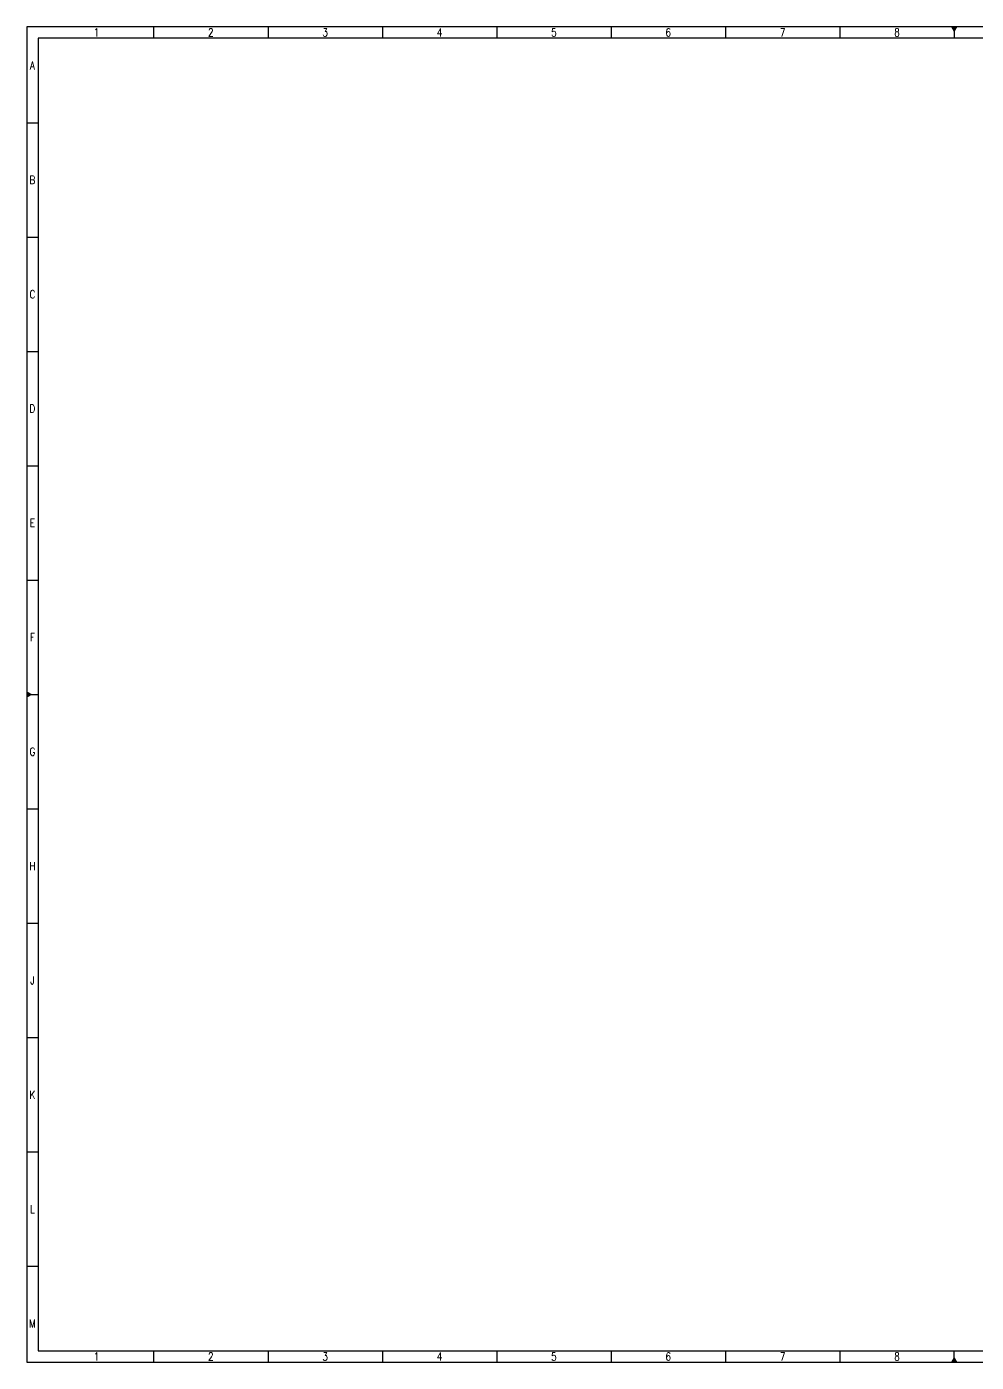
# Model space of a CAD drawing. Header units: inches. Extents: x 0 to 4002, y 0 to 2847.
# Drawn here: x 0 to 2024, y 0 to 2847 of the extents above; entities that cross this region are included whole.
import ezdxf
from ezdxf.enums import TextEntityAlignment as Align

# ---------------------------------------------------------------- set-up
doc = ezdxf.new("R2010")
doc.units = ezdxf.units.IN
doc.header["$MEASUREMENT"] = 0
doc.styles.add('ROMANS', font='romans.shx', dxfattribs={"width": 0.85})

# ---------------------------------------------------------------- blocks, each defined once
blk = doc.blocks.new('Temp11')
for p, q in [((101660, 72313), (0, 72313)), ((0, 72313), (0, 0)), ((6872, 72313), (6872, 71694)), ((13063, 72313), (13063, 71694)), ((19255, 72313), (19255, 71694)), ((25446, 72313), (25446, 71694)), ((31637, 72313), (31637, 71694)), ((37828, 72313), (37828, 71694)), ((44019, 72313), (44019, 71694)), ((50211, 72313), (50211, 71694)), ((101041, 71694), (619, 71694)), ((619, 71694), (619, 619)), ((0, 67113), (619, 67113)), ((0, 60921), (619, 60921)), ((0, 54730), (619, 54730)), ((0, 48539), (619, 48539)), ((0, 42348), (619, 42348)), ((0, 36157), (619, 36157)), ((0, 29965), (619, 29965)), ((0, 23774), (619, 23774)), ((0, 17583), (619, 17583)), ((0, 11392), (619, 11392)), ((0, 5201), (619, 5201)), ((0, 0), (101660, 0)), ((619, 619), (101041, 619)), ((6872, 619), (6872, 0)), ((13063, 619), (13063, 0)), ((19255, 619), (19255, 0)), ((25446, 619), (25446, 0)), ((31637, 619), (31637, 0)), ((37828, 619), (37828, 0)), ((44019, 619), (44019, 0)), ((50211, 0), (50211, 619))]:
    blk.add_line(p, q)
for points in [[(50032, 72313), (50389, 72313), (50032, 72313), (50211, 72004)], [(0, 35978), (0, 36335), (0, 35978), (310, 36157)], [(50032, 0), (50389, 0), (50032, 0), (50211, 310)]]:
    blk.add_solid(points)
at = {"style": 'ROMANS', "width": 0.8}
for s, p in [('1', (3777, 72004)), ('2', (9968, 72004)), ('3', (16159, 72004)), ('4', (22350, 72004)), ('5', (28541, 72004)), ('6', (34733, 72004)), ('7', (40924, 72004)), ('8', (47115, 72004)), ('A', (310, 70208)), ('B', (310, 64017)), ('C', (310, 57826)), ('D', (310, 51635)), ('E', (310, 45443)), ('F', (310, 39252)), ('G', (310, 33061)), ('H', (310, 26870)), ('J', (310, 20679)), ('K', (310, 14487)), ('L', (310, 8296)), ('M', (310, 2105)), ('1', (3777, 310)), ('2', (9968, 310)), ('3', (16159, 310)), ('4', (22350, 310)), ('5', (28541, 310)), ('6', (34733, 310)), ('7', (40924, 310)), ('8', (47115, 310))]:
    blk.add_text(s, height=433, dxfattribs=at).set_placement(p, align=Align.MIDDLE_CENTER)

msp = doc.modelspace()

# ---------------------------------------------------------------- block references
at = {"xscale": 0.03937007874015748, "yscale": 0.03937007874015748, "zscale": 0.03937007874015748}
msp.add_blockref('Temp11', (0, 0), dxfattribs=at)

doc.saveas('drawing.dxf')
